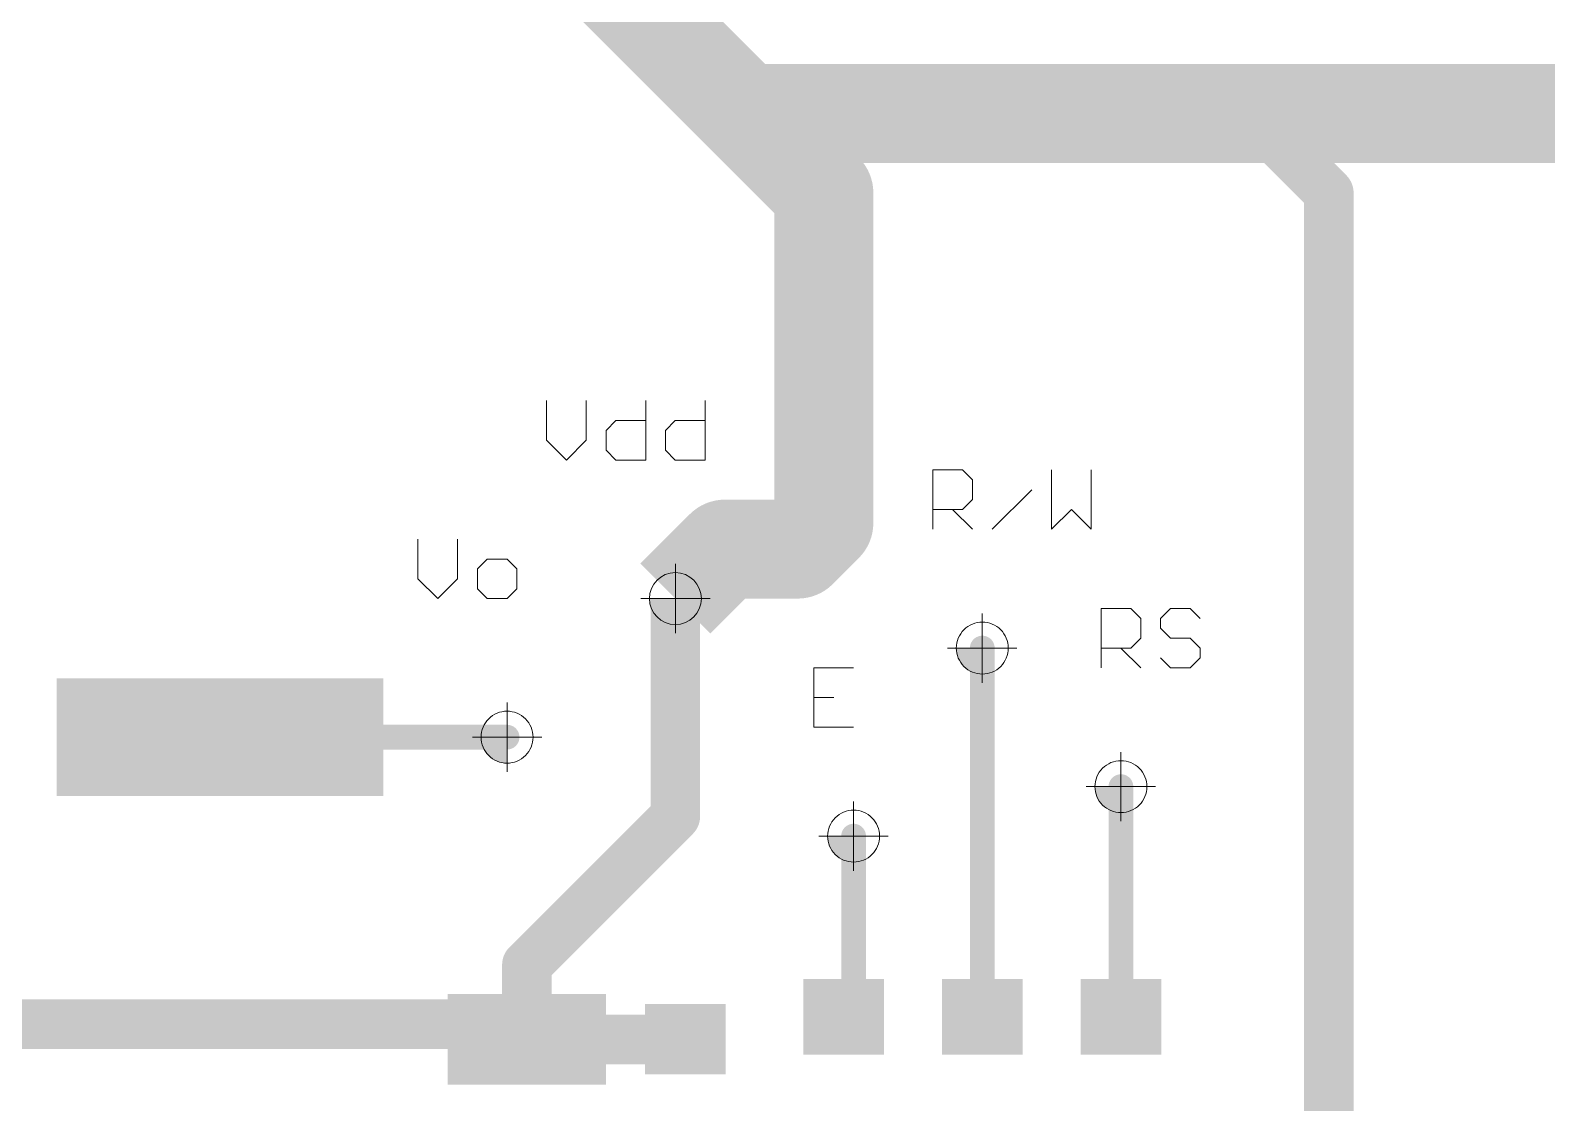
# Paper-space layout 'Layout1' of a CAD drawing. Header units: millimetres. Extents: x 0 to 841, y 0 to 594.
# Drawn here: x 190.53 to 221.16, y 478.88 to 500.55 of the extents above; entities that cross this region are included whole.
import ezdxf

# ---------------------------------------------------------------- set-up
doc = ezdxf.new("R2010")
doc.units = ezdxf.units.MM
doc.layers.get('0').update_dxf_attribs({"lineweight": 50})
for name, color, linetype in [('PDF _Геометрия', 7, 'Continuous'), ('PDF _Сплошная заливка', 7, 'Continuous'), ('TopLayer', 1, 'Continuous')]:
    doc.layers.add(name, color=color, linetype=linetype)

psp = doc.layouts.get("Layout1")

# ---------------------------------------------------------------- hatches: boundary and pattern name
h = psp.add_hatch()
h.set_pattern_fill('ANSI31', color=256, scale=2)
h.set_pattern_definition([(45, (-3061.2675, -2336.6747), (-4.490128, 4.490128), [])])
h.paths.add_polyline_path([(263.012, 501.629), (263.012, 502.521), (262.904, 502.521), (262.904, 503.055), (265.012, 503.055), (265.012, 503.563), (262.904, 503.563), (262.904, 504.097), (263.012, 504.097), (263.012, 504.845), (262.762, 505.012), (261.712, 504.577), (260.488, 505.084), (260.349, 505.418), (260.099, 505.418), (259.847, 504.809), (260.156, 504.063), (258.956, 504.063, -0.109718), (259.012, 503.809, -0.109718), (258.956, 503.555), (260.156, 503.555), (259.719, 502.501), (258.666, 502.065), (258.666, 503.265, -0.222109), (258.158, 503.265), (258.158, 502.065), (257.412, 502.374), (256.666, 502.065), (256.666, 503.265, -0.222109), (256.158, 503.265), (256.158, 502.065), (255.412, 502.374), (254.666, 502.065), (254.666, 503.265, -0.222109), (254.158, 503.265), (254.158, 502.065), (253.105, 502.501), (252.669, 503.555), (253.869, 503.555, -0.109718), (253.812, 503.809, -0.109718), (253.869, 504.063), (252.669, 504.063), (252.978, 504.809), (252.669, 505.555), (253.869, 505.555, -0.109718), (253.812, 505.809, -0.109718), (253.869, 506.063), (252.669, 506.063), (252.897, 506.614), (252.869, 506.656), (252.587, 506.629), (252.237, 505.784), (251.012, 505.277), (250.22, 505.605), (249.92, 505.605), (249.92, 505.563), (247.812, 505.563), (247.812, 505.055), (249.92, 505.055), (249.92, 504.521), (249.812, 504.521), (249.812, 502.629), (249.812, 500.629), (249.812, 499.629), (247.869, 499.629), (247.812, 499.605), (247.412, 499.605), (247.412, 496.809), (250.209, 496.809), (250.209, 497.209), (250.232, 497.265), (250.232, 499.209), (262.592, 499.209), (262.592, 497.265), (262.616, 497.209), (262.616, 496.809), (265.412, 496.809), (265.412, 499.605), (265.012, 499.605), (264.955, 499.629), (263.012, 499.629)])
h.paths.add_polyline_path([(263.012, 511.989), (264.955, 511.989), (265.012, 512.012), (265.412, 512.012), (265.412, 512.296), (265.204, 512.435), (264.958, 512.333), (263.734, 512.84), (263.226, 514.065), (263.448, 514.601), (263.309, 514.809), (262.616, 514.809), (262.616, 514.409), (262.592, 514.352), (262.592, 512.409), (258.7, 512.409), (258.7, 512.301), (258.166, 512.301), (258.166, 514.409), (257.658, 514.409), (257.658, 512.301), (257.616, 512.301), (257.616, 512.001), (257.944, 511.209), (257.437, 509.984), (256.832, 509.733), (256.832, 509.483), (257.412, 509.243), (258.158, 509.552), (258.158, 508.352, -0.222109), (258.666, 508.352), (258.666, 509.552), (259.719, 509.116), (260.156, 508.063), (258.956, 508.063, -0.109718), (259.012, 507.809, -0.109718), (258.956, 507.555), (260.156, 507.555), (259.905, 506.949), (259.947, 506.882), (260.228, 506.907), (260.488, 507.533), (261.712, 508.04), (262.762, 507.605), (262.783, 507.607), (263.012, 507.772), (263.012, 509.629)])
h.paths.add_polyline_path([(254.48, 511.209), (254.891, 512.201), (254.752, 512.409), (250.232, 512.409), (250.232, 514.352), (250.209, 514.409), (250.209, 514.809), (247.412, 514.809), (247.412, 512.012), (247.812, 512.012), (247.869, 511.989), (249.812, 511.989), (249.812, 509.629), (249.812, 508.468), (250.02, 508.329), (251.012, 508.74), (252.237, 508.233), (252.353, 507.953), (252.623, 507.953), (253.105, 509.116), (254.158, 509.552), (254.158, 508.352, -0.222109), (254.666, 508.352), (254.666, 509.552), (255.412, 509.243), (255.793, 509.401), (255.793, 509.651), (254.988, 509.984)])
h.paths.add_polyline_path([(203.958, 381.574), (203.641, 382.34), (203.958, 383.105), (204.724, 383.422), (206.262, 383.422), (206.262, 383.797), (204.724, 383.797), (203.958, 384.114), (203.641, 384.88), (203.958, 385.645), (204.724, 385.962), (206.262, 385.962), (206.262, 386.337), (204.724, 386.337), (203.958, 386.654), (203.641, 387.42), (203.958, 388.185), (204.724, 388.502), (206.262, 388.502), (206.262, 388.877), (204.724, 388.877), (203.958, 389.194), (203.641, 389.96), (203.958, 390.725), (204.724, 391.042), (206.262, 391.042), (206.262, 391.417), (204.724, 391.417), (203.958, 391.734), (203.641, 392.5), (203.958, 393.265), (204.724, 393.582), (206.262, 393.582), (206.262, 393.957), (204.724, 393.957), (203.958, 394.274), (203.933, 394.336), (203.784, 394.336), (203.286, 394.542), (202.661, 395.168), (202.455, 395.665), (202.455, 398.665), (196.57, 398.665), (196.52, 398.415), (196.689, 398.345), (197.006, 397.58), (196.689, 396.814), (195.924, 396.497), (194.262, 396.497), (194.262, 396.239), (194.72, 396.239), (194.72, 395.04), (194.812, 395.04, -0.169966), (194.865, 395.102, -0.766507), (195.099, 395.04), (195.624, 395.04, -0.257933), (195.764, 395.294), (195.228, 395.294), (195.228, 396.239), (195.924, 396.239), (196.772, 395.888), (197.018, 395.294), (196.083, 395.294, -0.257933), (196.224, 395.04, -0.257916), (196.083, 394.786), (197.018, 394.786), (196.772, 394.192), (195.924, 393.84), (195.228, 393.84), (195.228, 394.786), (195.764, 394.786, -0.257916), (195.624, 395.04), (195.099, 395.04, -0.267396), (195.036, 394.932, -0.766507), (194.803, 394.994), (194.72, 394.994), (194.72, 393.84), (194.262, 393.84), (194.262, 393.582), (195.924, 393.582), (196.689, 393.265), (197.006, 392.5), (196.689, 391.734), (195.924, 391.417), (194.262, 391.417), (194.262, 391.042), (195.924, 391.042), (196.689, 390.725), (197.006, 389.96), (196.689, 389.194), (195.924, 388.877), (194.262, 388.877), (194.262, 388.502), (195.924, 388.502), (196.689, 388.185), (197.006, 387.42), (196.689, 386.654), (195.924, 386.337), (194.262, 386.337), (194.262, 385.962), (195.924, 385.962), (196.689, 385.645), (197.006, 384.88), (196.689, 384.114), (195.924, 383.797), (194.262, 383.797), (194.262, 383.422), (195.924, 383.422), (196.689, 383.105), (197.006, 382.34), (196.689, 381.574), (195.924, 381.257), (194.262, 381.257), (194.262, 380.882), (195.924, 380.882), (196.689, 380.565), (197.006, 379.8), (196.689, 379.034), (196.401, 378.915), (196.451, 378.665), (200.524, 378.665), (200.524, 379.575, -0.414214), (200.399, 379.7, -1), (200.649, 379.7, -0.414214), (200.524, 379.575), (200.524, 378.665), (204.196, 378.665), (204.246, 378.915), (203.958, 379.034), (203.641, 379.8), (203.958, 380.565), (204.699, 380.872), (204.699, 381.267)])
h.paths.add_polyline_path([(200.578, 383.146), (200.578, 384.346, -0.222109), (200.07, 384.346), (200.07, 383.146), (199.016, 383.582), (198.58, 384.636), (199.78, 384.636, -0.109718), (199.724, 384.89, -0.109718), (199.78, 385.144), (198.58, 385.144), (198.848, 385.79), (198.58, 386.436), (199.78, 386.436, -0.109718), (199.724, 386.69, -0.109718), (199.78, 386.944), (198.58, 386.944), (198.889, 387.69), (198.58, 388.436), (199.78, 388.436, -0.109718), (199.724, 388.69, -0.109718), (199.78, 388.944), (198.58, 388.944), (198.848, 389.59), (198.58, 390.236), (199.78, 390.236, -0.109718), (199.724, 390.49, -0.109718), (199.78, 390.744), (198.58, 390.744), (198.848, 391.39), (198.58, 392.036), (199.78, 392.036, -0.109718), (199.724, 392.29, -0.109718), (199.78, 392.544), (198.58, 392.544), (199.016, 393.597), (200.07, 394.033), (200.07, 392.833, -0.222109), (200.578, 392.833), (200.578, 394.033), (201.631, 393.597), (202.067, 392.544), (200.867, 392.544, -0.109718), (200.924, 392.29, -0.109718), (200.867, 392.036), (202.067, 392.036), (201.8, 391.39), (202.067, 390.744), (200.867, 390.744, -0.109718), (200.924, 390.49, -0.109718), (200.867, 390.236), (202.067, 390.236), (201.8, 389.59), (202.067, 388.944), (200.867, 388.944, -0.109718), (200.924, 388.69, -0.109718), (200.867, 388.436), (202.067, 388.436), (201.758, 387.69), (202.067, 386.944), (200.867, 386.944, -0.109718), (200.924, 386.69, -0.109718), (200.867, 386.436), (202.067, 386.436), (201.8, 385.79), (202.067, 385.144), (200.867, 385.144, -0.109718), (200.924, 384.89, -0.109718), (200.867, 384.636), (202.067, 384.636), (201.631, 383.582)], flags=16)
h.paths.add_polyline_path([(199.974, 384.89, -1), (200.674, 384.89, -1)], flags=0)
h.paths.add_polyline_path([(199.974, 386.69, -1), (200.674, 386.69, -1)], flags=0)
h.paths.add_polyline_path([(199.974, 388.69, -1), (200.674, 388.69, -1)], flags=0)
h.paths.add_polyline_path([(199.974, 390.49, -1), (200.674, 390.49, -1)], flags=0)
h.paths.add_polyline_path([(199.974, 392.29, -1), (200.674, 392.29, -1)], flags=0)
at = {"layer": 'PDF _Сплошная заливка', "transparency": 33554559}
for points in [[(203.033, 489.065, 0.414158), (203.558, 488.54), (203.558, 488.54), (203.558, 488.54), (203.558, 489.065), (203.558, 489.065)], [(209.233, 488.065, 0.414208), (209.758, 487.54), (209.758, 487.54), (209.758, 487.54), (209.758, 488.065), (209.758, 488.065)], [(199.633, 486.265, 0.198898), (199.787, 485.894), (199.787, 485.894, 0.198797), (200.158, 485.74), (200.158, 485.74), (200.158, 485.74), (200.158, 486.265), (200.158, 486.265)], [(212.033, 485.265, 0.198956), (212.187, 484.894), (212.187, 484.894, 0.19888), (212.558, 484.74), (212.558, 484.74), (212.558, 484.74), (212.558, 485.265), (212.558, 485.265)], [(206.633, 484.265, 0.414259), (207.158, 483.74), (207.158, 483.74), (207.158, 483.74), (207.158, 484.265), (207.158, 484.265)]]:
    psp.add_hatch(color=7, dxfattribs=at).paths.add_polyline_path(points)

# ---------------------------------------------------------------- linework, layer by layer
at = {"layer": 'PDF _Геометрия', "lineweight": 9}
for points in [[(204.083, 489.065, 0.413811), (203.558, 489.59, 0.413811), (203.033, 489.065, 0.414036), (203.558, 488.54, 0.414036)], [(210.283, 488.065, 0.414315), (209.758, 488.59, 0.414315), (209.233, 488.065, 0.414315), (209.758, 487.54, 0.414315)], [(200.683, 486.265, 0.414315), (200.158, 486.79, 0.414315), (199.633, 486.265, 0.414315), (200.158, 485.74, 0.414315)], [(213.083, 485.265, 0.414315), (212.558, 485.79, 0.414315), (212.033, 485.265, 0.414315), (212.558, 484.74, 0.414315)], [(207.683, 484.265, 0.414315), (207.158, 484.79, 0.414315), (206.633, 484.265, 0.414315), (207.158, 483.74, 0.414315)]]:
    psp.add_lwpolyline(points, format="xyb", close=True, dxfattribs=at)
for points in [[(203.558, 488.365), (203.558, 489.765)], [(204.258, 489.065), (202.858, 489.065)], [(209.758, 487.365), (209.758, 488.765)], [(210.458, 488.065), (209.058, 488.065)], [(200.158, 485.565), (200.158, 486.965)], [(200.858, 486.265), (199.458, 486.265)], [(212.558, 484.565), (212.558, 485.965)], [(213.258, 485.265), (211.859, 485.265)], [(207.158, 483.565), (207.158, 484.965)], [(207.858, 484.265), (206.458, 484.265)]]:
    psp.add_lwpolyline(points, dxfattribs=at)
at = {"layer": 'TopLayer', "lineweight": 20}
for p, q in [((200.958, 493.065), (200.958, 492.265)), ((201.758, 492.265), (201.758, 493.065)), ((202.958, 493.065), (202.958, 491.865)), ((204.157, 493.065), (204.157, 491.865)), ((202.158, 492.465), (202.358, 492.665)), ((202.358, 492.665), (202.958, 492.665)), ((203.357, 492.465), (203.557, 492.665)), ((203.557, 492.665), (204.157, 492.665)), ((200.958, 492.265), (201.358, 491.865)), ((201.358, 491.865), (201.758, 492.265)), ((202.158, 492.065), (202.158, 492.465)), ((203.357, 492.065), (203.357, 492.465)), ((202.358, 491.865), (202.158, 492.065)), ((203.557, 491.865), (203.357, 492.065)), ((202.958, 491.865), (202.358, 491.865)), ((204.157, 491.865), (203.557, 491.865)), ((208.758, 490.465), (208.758, 491.665)), ((208.758, 491.665), (209.358, 491.665)), ((209.358, 491.665), (209.558, 491.465)), ((211.157, 491.665), (211.157, 490.465)), ((211.957, 490.465), (211.957, 491.665)), ((209.558, 491.465), (209.558, 491.065)), ((209.558, 491.065), (209.358, 490.865)), ((209.958, 490.465), (210.758, 491.265)), ((209.358, 490.865), (208.758, 490.865)), ((209.158, 490.865), (209.558, 490.465)), ((211.157, 490.465), (211.557, 490.865)), ((211.557, 490.865), (211.957, 490.465)), ((198.358, 490.265), (198.358, 489.465)), ((199.158, 489.465), (199.158, 490.265)), ((199.758, 489.865), (199.558, 489.665)), ((200.158, 489.865), (199.758, 489.865)), ((200.358, 489.665), (200.158, 489.865)), ((199.558, 489.665), (199.558, 489.265)), ((200.358, 489.265), (200.358, 489.665)), ((198.358, 489.465), (198.758, 489.065)), ((198.758, 489.065), (199.158, 489.465)), ((199.558, 489.265), (199.758, 489.065)), ((200.158, 489.065), (200.358, 489.265)), ((199.758, 489.065), (200.158, 489.065)), ((212.158, 487.665), (212.158, 488.865)), ((212.158, 488.865), (212.758, 488.865)), ((212.758, 488.865), (212.958, 488.665)), ((213.558, 488.865), (213.358, 488.665)), ((213.958, 488.865), (213.558, 488.865)), ((214.158, 488.665), (213.958, 488.865)), ((212.958, 488.665), (212.958, 488.265)), ((213.358, 488.665), (213.358, 488.465)), ((212.958, 488.265), (212.758, 488.065)), ((213.358, 488.465), (213.558, 488.265)), ((213.558, 488.265), (213.958, 488.265)), ((213.958, 488.265), (214.158, 488.065)), ((212.758, 488.065), (212.158, 488.065)), ((212.558, 488.065), (212.958, 487.665)), ((214.158, 488.065), (214.158, 487.865)), ((207.158, 487.665), (206.358, 487.665)), ((206.358, 487.665), (206.358, 486.465)), ((213.558, 487.665), (213.358, 487.865)), ((213.958, 487.665), (213.558, 487.665)), ((214.158, 487.865), (213.958, 487.665)), ((206.358, 487.065), (206.758, 487.065)), ((206.358, 486.465), (207.158, 486.465))]:
    psp.add_line(p, q, dxfattribs=at)
for points, const_width in [([(197.358, 506.465), (204.958, 498.865)], 2), ([(204.958, 498.865), (215.158, 498.865)], 2), ([(204.958, 498.865), (206.557, 497.266)], 2), ([(215.158, 498.865), (226.158, 498.865)], 2), ([(215.158, 498.865), (216.758, 497.265)], 1), ([(206.557, 490.592), (206.557, 497.266)], 2), ([(216.758, 475.614), (216.758, 497.265)], 1), ([(206.03, 490.065), (206.557, 490.592)], 2), ([(203.558, 489.065), (204.558, 490.065)], 2), ([(204.558, 490.065), (206.03, 490.065)], 2), ([(203.558, 484.665), (203.558, 489.065)], 1), ([(209.758, 480.614), (209.758, 488.065)], 0.5), ([(194.358, 486.265), (200.158, 486.265)], 0.5), ([(212.558, 480.614), (212.558, 485.265)], 0.5), ([(200.558, 481.665), (203.558, 484.665)], 1), ([(207.158, 480.814), (207.158, 484.265)], 0.5), ([(200.558, 480.157), (200.558, 481.665)], 1), ([(181.758, 480.465), (200.251, 480.465)], 1), ([(200.251, 480.465), (200.558, 480.157)], 1), ([(206.958, 480.614), (207.158, 480.814)], 0.5), ([(200.558, 480.157), (203.755, 480.157)], 1), ([(203.755, 480.157), (203.758, 480.16)], 1)]:
    psp.add_lwpolyline(points, dxfattribs=dict(at, const_width=const_width))
for points, const_width in [([(204.458, 498.865, 1), (205.458, 498.865, 1)], 1), ([(204.458, 498.865, 1), (205.458, 498.865, 1)], 1), ([(204.458, 498.865, 1), (205.458, 498.865, 1)], 1), ([(214.658, 498.865, 1), (215.658, 498.865, 1)], 1), ([(214.658, 498.865, 1), (215.658, 498.865, 1)], 1), ([(214.908, 498.865, 1), (215.408, 498.865, 1)], 0.5), ([(206.057, 497.266, 1), (207.057, 497.266, 1)], 1), ([(206.057, 497.266, 1), (207.057, 497.266, 1)], 1), ([(216.508, 497.265, 1), (217.008, 497.265, 1)], 0.5), ([(216.508, 497.265, 1), (217.008, 497.265, 1)], 0.5), ([(206.057, 490.592, 1), (207.057, 490.592, 1)], 1), ([(206.057, 490.592, 1), (207.057, 490.592, 1)], 1), ([(204.058, 490.065, 1), (205.058, 490.065, 1)], 1), ([(204.058, 490.065, 1), (205.058, 490.065, 1)], 1), ([(205.53, 490.065, 1), (206.53, 490.065, 1)], 1), ([(205.53, 490.065, 1), (206.53, 490.065, 1)], 1), ([(209.633, 488.065, 1), (209.883, 488.065, 1)], 0.25), ([(194.233, 486.265, 1), (194.483, 486.265, 1)], 0.25), ([(200.033, 486.265, 1), (200.283, 486.265, 1)], 0.25), ([(212.433, 485.265, 1), (212.683, 485.265, 1)], 0.25), ([(203.308, 484.665, 1), (203.808, 484.665, 1)], 0.5), ([(203.308, 484.665, 1), (203.808, 484.665, 1)], 0.5), ([(207.033, 484.265, 1), (207.283, 484.265, 1)], 0.25), ([(200.308, 481.665, 1), (200.808, 481.665, 1)], 0.5), ([(200.308, 481.665, 1), (200.808, 481.665, 1)], 0.5), ([(200.001, 480.465, 1), (200.501, 480.465, 1)], 0.5), ([(200.001, 480.465, 1), (200.501, 480.465, 1)], 0.5), ([(207.033, 480.814, 1), (207.283, 480.814, 1)], 0.25), ([(207.033, 480.814, 1), (207.283, 480.814, 1)], 0.25), ([(200.308, 480.157, 1), (200.808, 480.157, 1)], 0.5), ([(200.308, 480.157, 1), (200.808, 480.157, 1)], 0.5), ([(200.308, 480.157, 1), (200.808, 480.157, 1)], 0.5), ([(203.505, 480.157, 1), (204.005, 480.157, 1)], 0.5), ([(203.505, 480.157, 1), (204.005, 480.157, 1)], 0.5), ([(203.508, 480.16, 1), (204.008, 480.16, 1)], 0.5), ([(206.833, 480.614, 1), (207.083, 480.614, 1)], 0.25), ([(209.633, 480.614, 1), (209.883, 480.614, 1)], 0.25), ([(212.433, 480.614, 1), (212.683, 480.614, 1)], 0.25)]:
    psp.add_lwpolyline(points, format="xyb", close=True, dxfattribs=dict(at, const_width=const_width))
for points in [[(197.658, 485.075), (197.658, 487.455), (191.058, 485.075), (191.058, 487.455)], [(207.771, 479.852), (207.771, 481.376), (206.145, 479.852), (206.145, 481.376)], [(210.571, 479.852), (210.571, 481.376), (208.945, 479.852), (208.945, 481.376)], [(213.371, 479.852), (213.371, 481.376), (211.745, 479.852), (211.745, 481.376)], [(202.158, 479.243), (202.158, 481.072), (198.958, 479.243), (198.958, 481.072)], [(204.571, 479.449), (204.571, 480.872), (202.945, 479.449), (202.945, 480.872)]]:
    psp.add_solid(points, dxfattribs=at)

doc.saveas('drawing.dxf')
